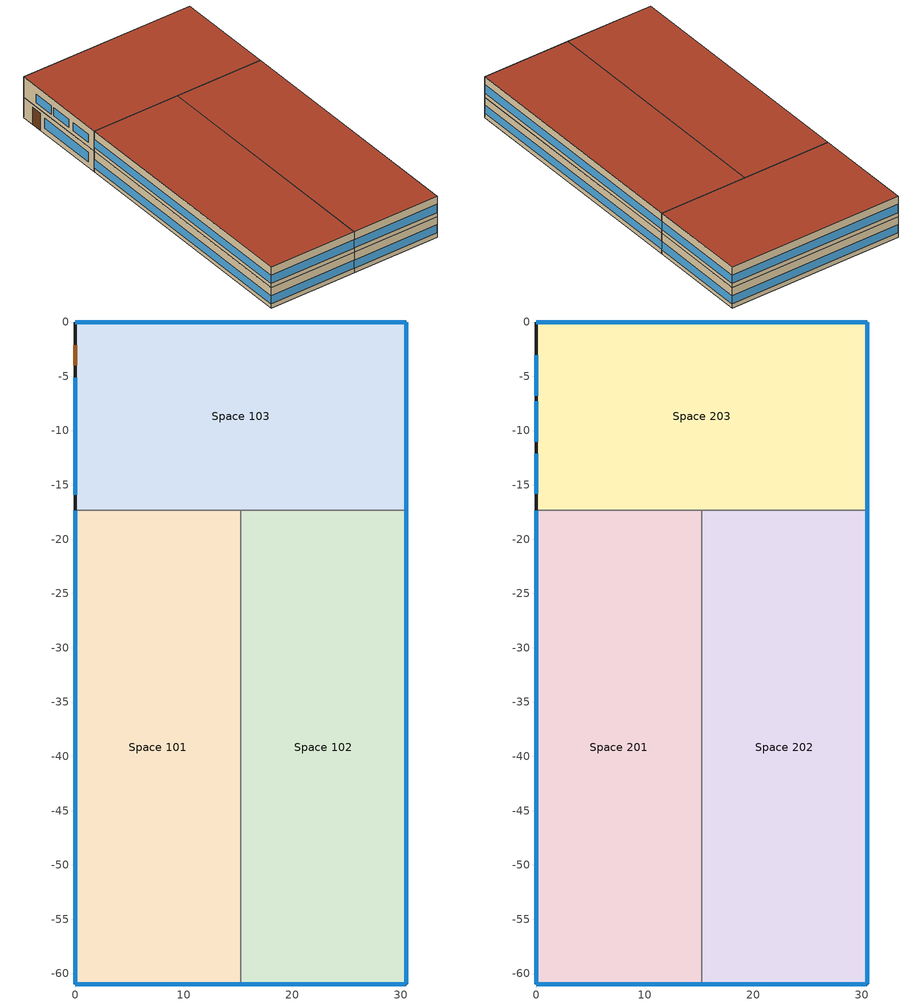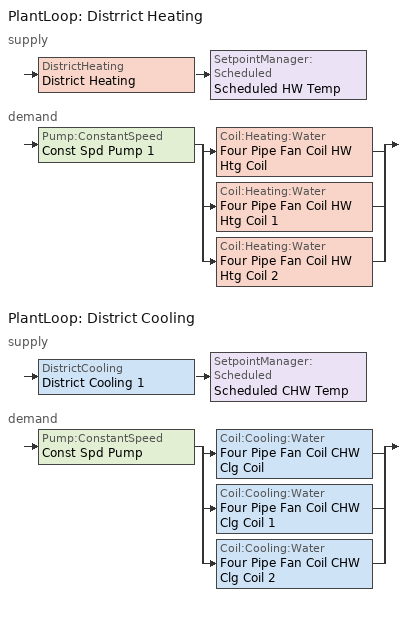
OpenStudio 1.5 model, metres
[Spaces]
Space 101
 floor ground: 15.24,-17.35 15.24,-60.96 0,-60.96 0,-17.35 z0
 wall outside: 0,-17.35 0,-60.96 15.24,-60.96 z0:3.66
 wall to Space 103: 15.24,-17.35 0,-17.35 z0:3.66
 wall to Space 102: 15.24,-60.96 15.24,-17.35 z0:3.66
 window: 0,-17.37 0,-60.93 z0.76:2.22; 0.03,-60.96 15.21,-60.96 z0.76:2.23
Space 102
 floor ground: 30.48,-17.35 30.48,-60.96 15.24,-60.96 15.24,-17.35 z0
 wall outside: 15.24,-60.96 30.48,-60.96 30.48,-17.35 z0:3.66
 wall to Space 103: 30.48,-17.35 15.24,-17.35 z0:3.66
 window: 15.27,-60.96 30.45,-60.96 z0.76:2.23; 30.48,-60.93 30.48,-17.37 z0.76:2.22
Space 103
 floor ground: 30.48,0 30.48,-17.35 0,-17.35 0,0 z0
 wall outside: 30.48,-17.35 30.48,0 0,0 0,-17.35 z0:3.66
 window: 30.45,0 0.03,0 / 30.48,-17.32 30.48,-0.03 z0.76:2.23; 0,-5.15 0,-15.9 z1:2.73
 door: 0,-2.13 0,-3.99 z0:3.02
Space 201
 floor to Space 101: 15.24,-17.35 15.24,-60.96 0,-60.96 0,-17.35 z3.66
 wall outside: 0,-17.35 0,-60.96 15.24,-60.96 z3.66:7.32
 wall to Space 203: 15.24,-17.35 0,-17.35 z3.66:7.32
 wall to Space 202: 15.24,-60.96 15.24,-17.35 z3.66:7.32
 window: 0.03,-60.96 15.21,-60.96 z4.42:5.89; 0,-17.37 0,-60.93 z4.42:5.88
 roof outside: 15.24,-60.96 15.24,-17.35 0,-17.35 0,-60.96 z7.32
Space 202
 floor to Space 102: 30.48,-17.35 30.48,-60.96 15.24,-60.96 15.24,-17.35 z3.66
 wall outside: 15.24,-60.96 30.48,-60.96 30.48,-17.35 z3.66:7.32
 wall to Space 203: 30.48,-17.35 15.24,-17.35 z3.66:7.32
 window: 15.27,-60.96 30.45,-60.96 z4.42:5.89; 30.48,-60.93 30.48,-17.37 z4.42:5.88
 roof outside: 30.48,-60.96 30.48,-17.35 15.24,-17.35 15.24,-60.96 z7.32
Space 203
 floor to Space 103: 30.48,0 30.48,-17.35 0,-17.35 0,0 z3.66
 wall outside: 30.48,-17.35 30.48,0 0,0 0,-17.35 / 0,0 0,-17.35 z3.66:7.32
 window: 30.45,0 0.03,0 / 30.48,-17.32 30.48,-0.03 / 0,-3.06 0,-6.78 / 0,-7.32 0,-11.03 / 0,-12.12 0,-15.84 z4.42:5.88
 roof outside: 30.48,-17.35 30.48,0 0,0 0,-17.35 z7.32
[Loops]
PlantLoop 'Distrrict Heating'
 supply: DistrictHeating 'District Heating' > SetpointManager:Scheduled 'Scheduled HW Temp'
 demand: Pump:ConstantSpeed 'Const Spd Pump 1' > split
  | Coil:Heating:Water 'Four Pipe Fan Coil HW Htg Coil'
  | Coil:Heating:Water 'Four Pipe Fan Coil HW Htg Coil 1'
  | Coil:Heating:Water 'Four Pipe Fan Coil HW Htg Coil 2'
PlantLoop 'District Cooling'
 supply: DistrictCooling 'District Cooling 1' > SetpointManager:Scheduled 'Scheduled CHW Temp'
 demand: Pump:ConstantSpeed 'Const Spd Pump' > split
  | Coil:Cooling:Water 'Four Pipe Fan Coil CHW Clg Coil'
  | Coil:Cooling:Water 'Four Pipe Fan Coil CHW Clg Coil 1'
  | Coil:Cooling:Water 'Four Pipe Fan Coil CHW Clg Coil 2'
[Building]
Building 1: Space Type=DOE Ref Pre-1980 - Retail - Retail; Default Construction Set=DOE Ref Pre-1980 - CZ3a - Retail
[ClimateZones]
Climate Zone Institution Name 1=ASHRAE; Climate Zone Document Name 1=ANSI/ASHRAE Standard 169; Climate Zone Document Year 1=2006; Climate Zone Institution Name 2=CEC; Climate Zone Document Name 2=California Climate Zone Descriptions; Climate Zone Document Year 2=1995
[Site]
Site 1: Latitude {deg}=41.98; Longitude {deg}=-87.92; Time Zone {hr}=-6; Elevation {m}=201
[SizingPeriod:DesignDay] Barometric Pressure {Pa}=98934; Sky Clearness=0; Rain Indicator=0; Snow Indicator=0; Day of Month=21; Daylight Saving Time Indicator=0; Dry-Bulb Temperature Range Modifier Type=DefaultMultipliers
Name | Maximum Dry-Bulb Temperature {C} | Daily Dry-Bulb Temperature Range {deltaC} | Humidity Indicating Conditions at Maximum Dry-Bulb {BasedOnField A3} | Wind Speed {m/s} | Wind Direction {deg} | Month | Day Type | Humidity Indicating Type | Solar Model Indicator | ASHRAE Taub | ASHRAE Taud
Chicago Ohare Intl Ap Ann Htg 99.6% Condns DB | -20 | 0 | -20 | 4.9 | 270 | 1 | WinterDesignDay | Wetbulb | ASHRAEClearSky
Chicago Ohare Intl Ap Ann Clg .4% Condns WB=>MDB | 31.2 | 10.5 | 25.5 | 5.2 | 230 | 7 | SummerDesignDay | Wetbulb | ASHRAETau | 0.455 | 2.05
Chicago Ohare Intl Ap Ann Hum_n 99.6% Condns DP=>MCDB | -19.2 | 0 | -25.7 | 4.9 | 270 | 1 | WinterDesignDay | Dewpoint | ASHRAEClearSky
Chicago Ohare Intl Ap Ann Clg .4% Condns DP=>MDB | 28.9 | 10.5 | 23.8 | 5.2 | 230 | 7 | SummerDesignDay | Dewpoint | ASHRAETau | 0.455 | 2.05
Chicago Ohare Intl Ap Ann Htg Wind 99.6% Condns WS=>MCDB | -3.5 | 0 | -3.5 | 12.4 | 270 | 1 | WinterDesignDay | Wetbulb | ASHRAEClearSky
Chicago Ohare Intl Ap Ann Clg .4% Condns Enth=>MDB | 31.4 | 10.5 | 79200 | 5.2 | 230 | 7 | SummerDesignDay | Enthalpy | ASHRAETau | 0.455 | 2.05
Chicago Ohare Intl Ap Ann Clg .4% Condns DB=>MWB | 33.3 | 10.5 | 23.7 | 5.2 | 230 | 7 | SummerDesignDay | Wetbulb | ASHRAETau | 0.455 | 2.05
[DefaultConstructionSet]
DOE Ref Pre-1980 - CZ3a - Retail: Default Exterior Surface Constructions=Default Surface Constructions 22; Default Interior Surface Constructions=Default Surface Constructions 23; Default Ground Contact Surface Constructions=Default Surface Constructions 24; Default Exterior SubSurface Constructions=Default Sub Surface Constructions 15; Default Interior SubSurface Constructions=Default Sub Surface Constructions 16; Interior Partition Construction=Interior Partition
[DefaultSurfaceConstructions]
Name | Floor Construction | Wall Construction | Roof Ceiling Construction
Default Surface Constructions 22 | ExtSlab 4in ClimateZone 1-8 | CBECS Before-1980 ExtWall Mass ClimateZone 3a | CBECS Before-1980 ExtRoof IEAD ClimateZone 1-3
Default Surface Constructions 23 | Interior Floor | Interior Wall | Interior Ceiling
Default Surface Constructions 24 | ExtSlab 4in ClimateZone 1-8 | ExtSlab 4in ClimateZone 1-8 | ExtSlab 4in ClimateZone 1-8
[Construction]
Interior Floor: F16 Acoustic tile, F05 Ceiling air space resistance, M11 100mm lightweight concrete
Interior Wall: G01a 19mm gypsum board, F04 Wall air space resistance, G01a 19mm gypsum board
Interior Ceiling: M11 100mm lightweight concrete, F05 Ceiling air space resistance, F16 Acoustic tile
Exterior Door: F08 Metal surface, I01 25mm insulation board
Interior Window: Clear 3mm
Interior Door; Interior Partition: G05 25mm wood
ExtSlab 4in ClimateZone 1-8: MAT-CC05 4 HW CONCRETE
CBECS Before-1980 ExtWall Mass ClimateZone 3a: 1IN Stucco, 8IN CONCRETE HW RefBldg, Mass NonRes Wall Insulation-0.78, 1/2IN Gypsum
CBECS Before-1980 ExtRoof IEAD ClimateZone 1-3: Roof Membrane, IEAD NonRes Roof Insulation-1.76, Metal Decking
CBECS Before-1980 ExtWindow ClimateZone 1-4: Fixed Window 5.84/0.54/0.38
[Material] Thermal Absorptance=0.9
Name | Roughness | Thickness {m} | Conductivity {W/m-K} | Density {kg/m3} | Specific Heat {J/kg-K} | Solar Absorptance | Visible Absorptance
MAT-CC05 4 HW CONCRETE | Rough | 0.1016 | 1.311 | 2240 | 836.8 | 0.85 | 0.85
1IN Stucco | Smooth | 0.0253 | 0.6918 | 1858 | 837 | 0.92 | 0.92
1/2IN Gypsum | Smooth | 0.0127 | 0.16 | 784.9 | 830 | 0.4 | 0.4
Roof Membrane | VeryRough | 0.0095 | 0.16 | 1121.29 | 1460 | 0.7 | 0.7
Metal Decking | MediumSmooth | 0.0015 | 45.006 | 7680 | 418.4 | 0.6 | 0.6
F16 Acoustic tile | MediumSmooth | 0.0191 | 0.06 | 368 | 590 | 0.3 | 0.3
M11 100mm lightweight concrete | MediumRough | 0.1016 | 0.53 | 1280 | 840 | 0.5 | 0.5
G01a 19mm gypsum board | MediumSmooth | 0.019 | 0.16 | 800 | 1090 | 0.4 | 0.4
F08 Metal surface | Smooth | 0.0008 | 45.28 | 7824 | 500 | 0.7 | 0.7
I01 25mm insulation board | MediumRough | 0.0254 | 0.03 | 43 | 1210 | 0.6 | 0.6
G05 25mm wood | MediumSmooth | 0.0254 | 0.15 | 608 | 1630 | 0.5 | 0.5
8IN CONCRETE HW RefBldg | Rough | 0.2032 | 1.311 | 2240 | 836.8 | 0.7 | 0.7
Mass NonRes Wall Insulation-0.78 | MediumRough | 0.0177432 | 0.049 | 265 | 836.8 | 0.7 | 0.7
IEAD NonRes Roof Insulation-1.76 | MediumRough | 0.0739805 | 0.049 | 265 | 836.8 | 0.7 | 0.7
[Material:AirGap]
Name | Thermal Resistance {m2-K/W}
F05 Ceiling air space resistance | 0.18
F04 Wall air space resistance | 0.15
[DefaultSubSurfaceConstructions]
Name | Fixed Window Construction | Operable Window Construction | Door Construction | Tubular Daylight Dome Construction | Tubular Daylight Diffuser Construction
Default Sub Surface Constructions 15 | CBECS Before-1980 ExtWindow ClimateZone 1-4 | CBECS Before-1980 ExtWindow ClimateZone 1-4 | Exterior Door | Interior Window | Interior Window
Default Sub Surface Constructions 16 | Interior Window | Interior Window | Interior Door
[WindowMaterial:Glazing]
Clear 3mm: Optical Data Type=SpectralAverage; Thickness {m}=0.003; Solar Transmittance at Normal Incidence=0.837; Front Side Solar Reflectance at Normal Incidence=0.075; Back Side Solar Reflectance at Normal Incidence=0; Visible Transmittance at Normal Incidence=0.898; Front Side Visible Reflectance at Normal Incidence=0.081; Back Side Visible Reflectance at Normal Incidence=0; Infrared Transmittance at Normal Incidence=0; Front Side Infrared Hemispherical Emissivity=0.84; Back Side Infrared Hemispherical Emissivity=0.84; Conductivity {W/m-K}=0.9; Dirt Correction Factor for Solar and Visible Transmittance=1; Solar Diffusing=No
[WindowMaterial:SimpleGlazingSystem]
Fixed Window 5.84/0.54/0.38: U-Factor {W/m2-K}=5.84; Solar Heat Gain Coefficient=0.54; Visible Transmittance=0.38
[SpaceType] Standards Building Type=Retail
Name | Default Schedule Set | Design Specification Outdoor Air Object | Standards Space Type
DOE Ref Pre-1980 - Retail - Back_Space | DOE Ref Pre-1980 - Retail - Back_Space Schedule Set | DOE Ref Pre-1980 - Retail - Back_Space Ventilation | Back_Space
DOE Ref Pre-1980 - Retail - Entry | DOE Ref Pre-1980 - Retail - Entry Schedule Set | DOE Ref Pre-1980 - Retail - Entry Ventilation | Entry
DOE Ref Pre-1980 - Retail - Retail | DOE Ref Pre-1980 - Retail - Retail Schedule Set | DOE Ref Pre-1980 - Retail - Retail Ventilation | Retail
[DefaultScheduleSet] Number of People Schedule=Retail Bldg Occ; People Activity Level Schedule=Retail Activity; Lighting Schedule=Retail Bldg Light; Infiltration Schedule=Retail Infil Half On
Name | Electric Equipment Schedule
DOE Ref Pre-1980 - Retail - Back_Space Schedule Set; DOE Ref Pre-1980 - Retail - Retail Schedule Set | Retail Bldg Equip
DOE Ref Pre-1980 - Retail - Entry Schedule Set
[Lights:Definition] Design Level Calculation Method=Watts/Area
Name | Watts per Space Floor Area {W/m2}
DOE Ref Pre-1980 - Retail - Back_Space Lights Definition | 8.28821
DOE Ref Pre-1980 - Retail - Entry Lights Definition; DOE Ref Pre-1980 - Retail - Retail Lights Definition | 54.2501
[Lights]
Name | Lights Definition | Space or SpaceType
DOE Ref Pre-1980 - Retail - Back_Space Lights | DOE Ref Pre-1980 - Retail - Back_Space Lights Definition | DOE Ref Pre-1980 - Retail - Back_Space
DOE Ref Pre-1980 - Retail - Entry Lights | DOE Ref Pre-1980 - Retail - Entry Lights Definition | DOE Ref Pre-1980 - Retail - Entry
DOE Ref Pre-1980 - Retail - Retail Lights | DOE Ref Pre-1980 - Retail - Retail Lights Definition | DOE Ref Pre-1980 - Retail - Retail
[DesignSpecification:OutdoorAir] Outdoor Air Method=Sum
Name | Outdoor Air Flow per Floor Area {m3/s-m2}
DOE Ref Pre-1980 - Retail - Back_Space Ventilation | 0.000762
DOE Ref Pre-1980 - Retail - Entry Ventilation; DOE Ref Pre-1980 - Retail - Retail Ventilation | 0.001524
[People:Definition] Number of People Calculation Method=People/Area; Fraction Radiant=0.3
Name | People per Space Floor Area {person/m2}
DOE Ref Pre-1980 - Retail - Back_Space People Definition | 0.0358438
DOE Ref Pre-1980 - Retail - Entry People Definition; DOE Ref Pre-1980 - Retail - Retail People Definition | 0.161459
[People]
Name | People Definition | Space or SpaceType
DOE Ref Pre-1980 - Retail - Back_Space People | DOE Ref Pre-1980 - Retail - Back_Space People Definition | DOE Ref Pre-1980 - Retail - Back_Space
DOE Ref Pre-1980 - Retail - Entry People | DOE Ref Pre-1980 - Retail - Entry People Definition | DOE Ref Pre-1980 - Retail - Entry
DOE Ref Pre-1980 - Retail - Retail People | DOE Ref Pre-1980 - Retail - Retail People Definition | DOE Ref Pre-1980 - Retail - Retail
[SpaceInfiltration:DesignFlowRate] Design Flow Rate Calculation Method=Flow/ExteriorArea; Flow per Exterior Surface Area {m3/s-m2}=0.00113386
Name | Space or SpaceType
DOE Ref Pre-1980 - Retail - Back_Space Infiltration | DOE Ref Pre-1980 - Retail - Back_Space
DOE Ref Pre-1980 - Retail - Entry Infiltration | DOE Ref Pre-1980 - Retail - Entry
DOE Ref Pre-1980 - Retail - Retail Infiltration | DOE Ref Pre-1980 - Retail - Retail
[ElectricEquipment:Definition] Design Level Calculation Method=Watts/Area
Name | Watts per Space Floor Area {W/m2}
DOE Ref Pre-1980 - Retail - Back_Space Electric Equipment Definition | 8.07293
DOE Ref Pre-1980 - Retail - Retail Electric Equipment Definition | 3.22917
[ElectricEquipment]
Name | Electric Equipment Definition | Space or SpaceType
DOE Ref Pre-1980 - Retail - Back_Space Electric Equipment | DOE Ref Pre-1980 - Retail - Back_Space Electric Equipment Definition | DOE Ref Pre-1980 - Retail - Back_Space
DOE Ref Pre-1980 - Retail - Retail Electric Equipment | DOE Ref Pre-1980 - Retail - Retail Electric Equipment Definition | DOE Ref Pre-1980 - Retail - Retail
[ThermostatSetpoint:DualSetpoint]
Name | Heating Setpoint Temperature Schedule | Cooling Setpoint Temperature Schedule
189.1-2009 - Office - ClosedOffice - CZ1-3 Thermostat; 189.1-2009 - Office - OpenOffice - CZ1-3 Thermostat | Medium Office HtgSetp | Medium Office ClgSetp
Thermostat Setpoint Dual Setpoint 1 | Small Office HtgSetp 1 | Small Office ClgSetp 1
[BuildingStory] Nominal Floor to Floor Height {m}=3.6576
Name | Nominal Z Coordinate {m}
Building Story 1; Building Story 2 | 0
Building Story 3 | 3.6576
[ThermalZone] Use Ideal Air Loads=No
Name | Thermostat
Thermal Zone 1 | 189.1-2009 - Office - ClosedOffice - CZ1-3 Thermostat
Thermal Zone 2 | 189.1-2009 - Office - OpenOffice - CZ1-3 Thermostat
Extreme Tstat Zone | Thermostat Setpoint Dual Setpoint 1
[Sizing:Zone] Zone Cooling Design Supply Air Temperature {C}=14; Zone Heating Design Supply Air Temperature {C}=40; Zone Cooling Design Supply Air Humidity Ratio {kg-H2O/kg-air}=0.0085; Zone Heating Design Supply Air Humidity Ratio {kg-H2O/kg-air}=0.008; Cooling Design Air Flow Method=DesignDay; Heating Design Air Flow Method=DesignDay
Thermal Zone 1; Thermal Zone 2; Extreme Tstat Zone
[Zone equipment]
Thermal Zone 1: Four Pipe Fan Coil 1
Thermal Zone 2: Four Pipe Fan Coil 2
Extreme Tstat Zone: Four Pipe Fan Coil
[Space]
Name | Space Type | Building Story | Thermal Zone
Space 101 | DOE Ref Pre-1980 - Retail - Retail | Building Story 2 | Thermal Zone 1
Space 102 | DOE Ref Pre-1980 - Retail - Back_Space | Building Story 2 | Thermal Zone 2
Space 103 | DOE Ref Pre-1980 - Retail - Entry | Building Story 2 | Extreme Tstat Zone
Space 201 | DOE Ref Pre-1980 - Retail - Retail | Building Story 3 | Thermal Zone 1
Space 202 | DOE Ref Pre-1980 - Retail - Back_Space | Building Story 3 | Thermal Zone 2
Space 203 | DOE Ref Pre-1980 - Retail - Entry | Building Story 3 | Extreme Tstat Zone
[ZoneHVAC:FourPipeFanCoil] Availability Schedule=Always On Discrete 1; Capacity Control Method=ConstantFanVariableFlow; Maximum Supply Air Flow Rate {m3/s}=autosize; Maximum Outdoor Air Flow Rate {m3/s}=autosize; Maximum Cold Water Flow Rate {m3/s}=autosize; Maximum Hot Water Flow Rate {m3/s}=autosize
Name | Supply Air Fan | Cooling Coil | Heating Coil
Four Pipe Fan Coil | Four Pipe Fan Coil CV Fan | Four Pipe Fan Coil CHW Clg Coil | Four Pipe Fan Coil HW Htg Coil
Four Pipe Fan Coil 1 | Four Pipe Fan Coil CV Fan 1 | Four Pipe Fan Coil CHW Clg Coil 1 | Four Pipe Fan Coil HW Htg Coil 1
Four Pipe Fan Coil 2 | Four Pipe Fan Coil CV Fan 2 | Four Pipe Fan Coil CHW Clg Coil 2 | Four Pipe Fan Coil HW Htg Coil 2
[Fan:ConstantVolume] Availability Schedule=Always On Discrete 1; Maximum Flow Rate {m3/s}=AutoSize
Four Pipe Fan Coil CV Fan; Four Pipe Fan Coil CV Fan 1; Four Pipe Fan Coil CV Fan 2
[Coil:Cooling:Water] Availability Schedule=Always On Discrete 1
Four Pipe Fan Coil CHW Clg Coil; Four Pipe Fan Coil CHW Clg Coil 1; Four Pipe Fan Coil CHW Clg Coil 2
[Coil:Heating:Water] Availability Schedule=Always On Discrete 1
Four Pipe Fan Coil HW Htg Coil; Four Pipe Fan Coil HW Htg Coil 1; Four Pipe Fan Coil HW Htg Coil 2
[PlantLoop] Plant Loop Volume {m3}=Autocalculate
Distrrict Heating; District Cooling
[Sizing:Plant] Design Loop Exit Temperature {C}=82; Loop Design Temperature Difference {deltaC}=11
Name | Loop Type
Distrrict Heating | Heating
District Cooling | Cooling
[DistrictHeating]
District Heating: Nominal Capacity {W}=1000000
[DistrictCooling]
District Cooling 1: Nominal Capacity {W}=1000000
[SetpointManager:Scheduled] Control Variable=Temperature
Name | Schedule
Scheduled CHW Temp | Chilled Water Temperature
Scheduled HW Temp | Hot Water Temperature
[Pump:ConstantSpeed] Rated Flow Rate {m3/s}=autosize; Rated Pump Head {Pa}=179352; Rated Power Consumption {W}=autosize; Motor Efficiency=0.9; Fraction of Motor Inefficiencies to Fluid Stream=0; Pump Control Type=Intermittent
Const Spd Pump; Const Spd Pump 1
[Schedule:Ruleset]
Name | Default Day Schedule | Summer Design Day Schedule | Winter Design Day Schedule
Medium Office HtgSetp | Medium Office HtgSetp Default Schedule | Medium Office HtgSetp Summer Design Day | Medium Office HtgSetp Winter Design Day
Medium Office ClgSetp | Medium Office ClgSetp Default Schedule | Medium Office ClgSetp Summer Design Day | Medium Office ClgSetp Winter Design Day
Retail Bldg Light | Retail Bldg Light Default Schedule | Retail Bldg Light Summer Design Day | Retail Bldg Light Winter Design Day
Retail Bldg Occ | Retail Bldg Occ Default Schedule | Retail Bldg Occ Summer Design Day | Retail Bldg Occ Winter Design Day
Retail Activity | Retail Activity Default Schedule | Retail Activity Summer Design Day | Retail Activity Winter Design Day
Retail Infil Half On | Retail Infil Half On Default Schedule | Retail Infil Half On Summer Design Day | Retail Infil Half On Winter Design Day
Retail Bldg Equip | Retail Bldg Equip Default Schedule | Retail Bldg Equip Summer Design Day | Retail Bldg Equip Winter Design Day
Small Office HtgSetp 1 | Small Office HtgSetp Default Schedule 1 | Small Office HtgSetp Summer Design Day 1 | Small Office HtgSetp Winter Design Day 1
Small Office ClgSetp 1 | Small Office ClgSetp Default Schedule 1 | Small Office ClgSetp Summer Design Day 1 | Small Office ClgSetp Winter Design Day 1
Chilled Water Temperature | Chilled Water Temperature Default | Chilled Water Temperature Summer Design Day | Chilled Water Temperature Winter Design Day
Hot Water Temperature | Hot Water Temperature Default | Hot Water Temperature Summer Design Day | Hot Water Temperature Winter Design Day
[Schedule:Day]
Medium Office HtgSetp Default Schedule; Small Office HtgSetp Default Schedule 1: 6, 0, 15.6, 22, 0, 21, 24, 0, 15.6
Medium Office HtgSetp Summer Design Day; Medium Office HtgSetp Rule 1 Day Schedule; Small Office HtgSetp Summer Design Day 1; Small Office HtgSetp Rule 1 Day Schedule 1: 24, 0, 15.6
Medium Office HtgSetp Winter Design Day; Small Office HtgSetp Winter Design Day 1: 24, 0, 21
Medium Office HtgSetp Rule 2 Day Schedule; Small Office HtgSetp Rule 2 Day Schedule 1: 6, 0, 15.6, 18, 0, 21, 24, 0, 15.6
Medium Office ClgSetp Default Schedule; Medium Office ClgSetp Summer Design Day; Small Office ClgSetp Default Schedule 1; Small Office ClgSetp Summer Design Day 1: 6, 0, 26.7, 22, 0, 24, 24, 0, 26.7
Medium Office ClgSetp Winter Design Day; Medium Office ClgSetp Rule 1 Day Schedule; Small Office ClgSetp Winter Design Day 1; Small Office ClgSetp Rule 1 Day Schedule 1: 24, 0, 26.7
Medium Office ClgSetp Rule 2 Day Schedule; Small Office ClgSetp Rule 2 Day Schedule 1: 6, 0, 26.7, 18, 0, 24, 24, 0, 26.7
Retail Bldg Light Default Schedule: 7, 0, 0.05, 8, 0, 0.2, 9, 0, 0.5, 18, 0, 0.9, 20, 0, 0.6, 21, 0, 0.5, 22, 0, 0.2, 24, 0, 0.05
Retail Bldg Light Summer Design Day; Retail Bldg Occ Summer Design Day; Retail Bldg Occ Winter Design Day; Retail Infil Half On Winter Design Day; Retail Bldg Equip Summer Design Day: 24, 0, 1
Retail Bldg Light Winter Design Day; Retail Bldg Equip Winter Design Day: 24, 0, 0
Retail Bldg Light Rule 1 Day Schedule: 8, 0, 0.05, 10, 0, 0.1, 12, 0, 0.4, 17, 0, 0.6, 18, 0, 0.4, 19, 0, 0.2, 24, 0, 0.05
Retail Bldg Light Rule 2 Day Schedule: 7, 0, 0.05, 8, 0, 0.1, 9, 0, 0.3, 10, 0, 0.6, 18, 0, 0.9, 19, 0, 0.5, 21, 0, 0.3, 22, 0, 0.1, 24, 0, 0.05
Retail Bldg Occ Default Schedule: 7, 0, 0, 8, 0, 0.1, 9, 0, 0.2, 11, 0, 0.5, 15, 0, 0.7, 16, 0, 0.8, 17, 0, 0.7, 19, 0, 0.5, 21, 0, 0.3, 24, 0, 0
Retail Bldg Occ Rule 1 Day Schedule: 9, 0, 0, 10, 0, 0.1, 12, 0, 0.2, 17, 0, 0.4, 18, 0, 0.2, 19, 0, 0.1, 24, 0, 0
Retail Bldg Occ Rule 2 Day Schedule: 7, 0, 0, 8, 0, 0.1, 9, 0, 0.2, 10, 0, 0.5, 11, 0, 0.6, 17, 0, 0.8, 18, 0, 0.6, 21, 0, 0.2, 22, 0, 0.1, 24, 0, 0
Retail Activity Default Schedule; Retail Activity Summer Design Day; Retail Activity Winter Design Day: 24, 0, 120
Retail Infil Half On Default Schedule; Retail Infil Half On Summer Design Day: 6, 0, 1, 21, 0, 0.5, 24, 0, 1
Retail Infil Half On Rule 1 Day Schedule: 8, 0, 1, 17, 0, 0.5, 24, 0, 1
Retail Infil Half On Rule 2 Day Schedule: 6, 0, 1, 22, 0, 0.5, 24, 0, 1
Retail Bldg Equip Default Schedule: 7, 0, 0.2, 8, 0, 0.4, 9, 0, 0.7, 18, 0, 0.9, 20, 0, 0.8, 21, 0, 0.7, 22, 0, 0.4, 24, 0, 0.2
Retail Bldg Equip Rule 1 Day Schedule: 8, 0, 0.15, 10, 0, 0.3, 12, 0, 0.6, 17, 0, 0.8, 18, 0, 0.6, 19, 0, 0.4, 24, 0, 0.15
Retail Bldg Equip Rule 2 Day Schedule: 7, 0, 0.15, 8, 0, 0.3, 9, 0, 0.5, 10, 0, 0.8, 18, 0, 0.9, 19, 0, 0.7, 21, 0, 0.5, 22, 0, 0.3, 24, 0, 0.15
Chilled Water Temperature Default; Chilled Water Temperature Summer Design Day; Chilled Water Temperature Winter Design Day: 24, 0, 6.7
Hot Water Temperature Default; Hot Water Temperature Summer Design Day; Hot Water Temperature Winter Design Day: 24, 0, 67
[Schedule:Rule] Apply Monday=No; Apply Tuesday=No; Apply Wednesday=No; Apply Thursday=No; Apply Friday=No; Date Specification Type=DateRange; Start Month=1; Start Day=1; End Month=12; End Day=31
Name | Schedule Ruleset | Rule Order | Day Schedule | Apply Sunday | Apply Saturday
Medium Office HtgSetp Rule 1 | Medium Office HtgSetp | 0 | Medium Office HtgSetp Rule 1 Day Schedule | Yes | No
Medium Office HtgSetp Rule 2 | Medium Office HtgSetp | 1 | Medium Office HtgSetp Rule 2 Day Schedule | No | Yes
Medium Office ClgSetp Rule 1 | Medium Office ClgSetp | 0 | Medium Office ClgSetp Rule 1 Day Schedule | Yes | No
Medium Office ClgSetp Rule 2 | Medium Office ClgSetp | 1 | Medium Office ClgSetp Rule 2 Day Schedule | No | Yes
Retail Bldg Light Rule 1 | Retail Bldg Light | 0 | Retail Bldg Light Rule 1 Day Schedule | Yes | No
Retail Bldg Light Rule 2 | Retail Bldg Light | 1 | Retail Bldg Light Rule 2 Day Schedule | No | Yes
Retail Bldg Occ Rule 1 | Retail Bldg Occ | 0 | Retail Bldg Occ Rule 1 Day Schedule | Yes | No
Retail Bldg Occ Rule 2 | Retail Bldg Occ | 1 | Retail Bldg Occ Rule 2 Day Schedule | No | Yes
Retail Infil Half On Rule 1 | Retail Infil Half On | 0 | Retail Infil Half On Rule 1 Day Schedule | Yes | No
Retail Infil Half On Rule 2 | Retail Infil Half On | 1 | Retail Infil Half On Rule 2 Day Schedule | No | Yes
Retail Bldg Equip Rule 1 | Retail Bldg Equip | 0 | Retail Bldg Equip Rule 1 Day Schedule | Yes | No
Retail Bldg Equip Rule 2 | Retail Bldg Equip | 1 | Retail Bldg Equip Rule 2 Day Schedule | No | Yes
Small Office HtgSetp Rule 3 | Small Office HtgSetp 1 | 0 | Small Office HtgSetp Rule 1 Day Schedule 1 | Yes | No
Small Office HtgSetp Rule 4 | Small Office HtgSetp 1 | 1 | Small Office HtgSetp Rule 2 Day Schedule 1 | No | Yes
Small Office ClgSetp Rule 3 | Small Office ClgSetp 1 | 0 | Small Office ClgSetp Rule 1 Day Schedule 1 | Yes | No
Small Office ClgSetp Rule 4 | Small Office ClgSetp 1 | 1 | Small Office ClgSetp Rule 2 Day Schedule 1 | No | Yes
[Schedule:Constant]
Always On Discrete 1: Value=1
